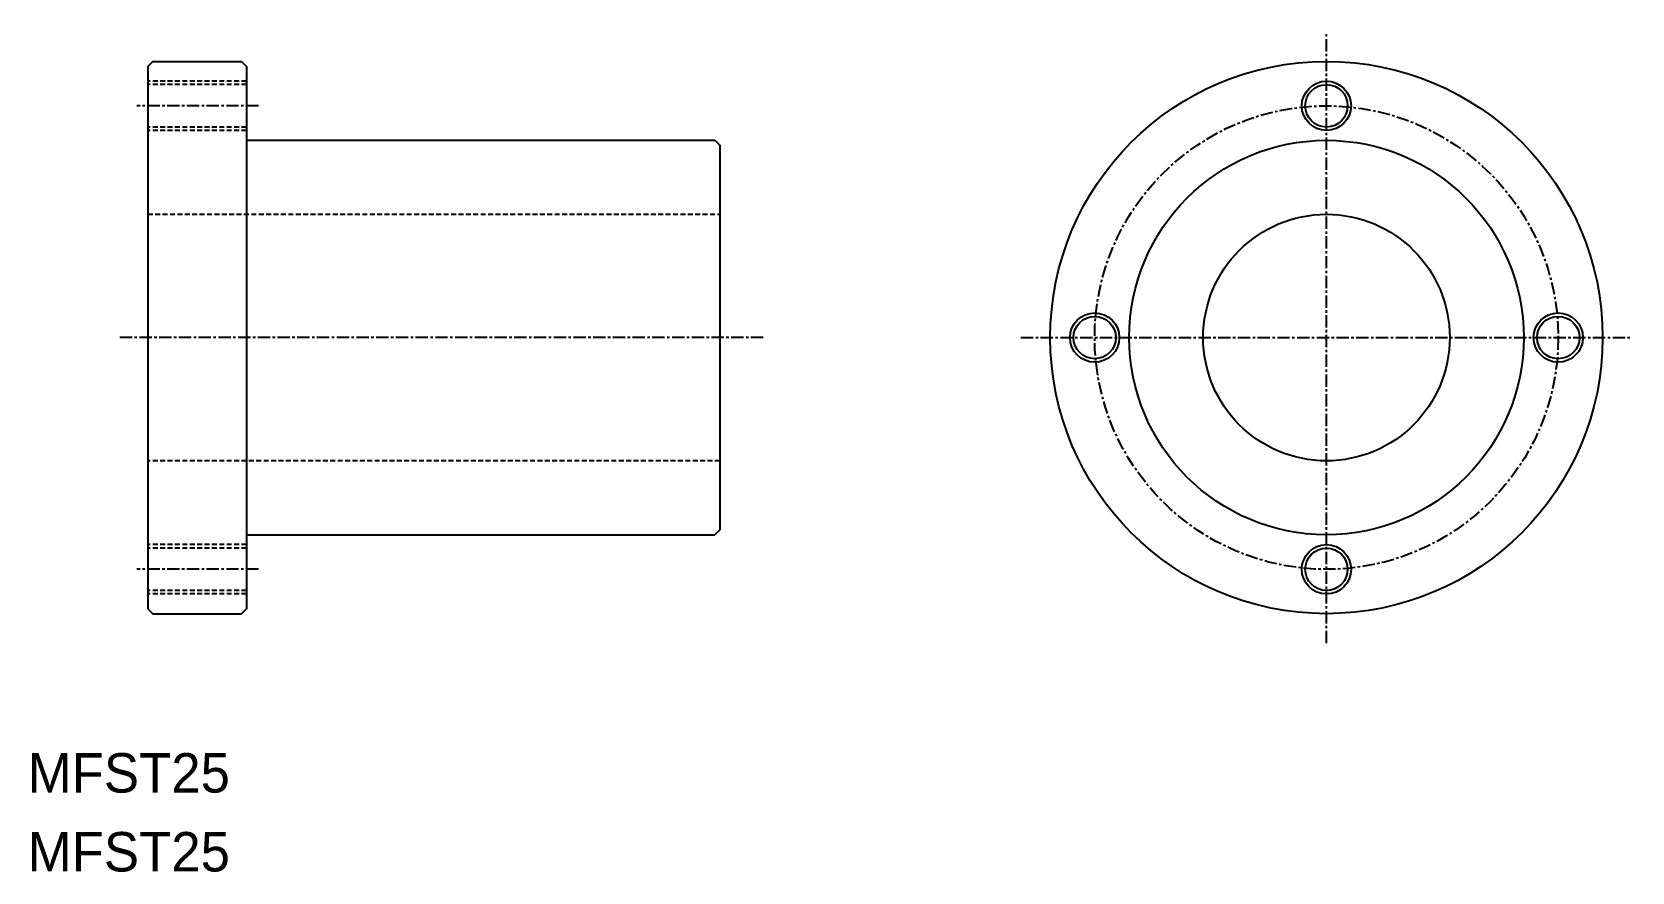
# Model space of a CAD drawing. Extents: x 86 to 248, y 15 to 100.
import ezdxf

# ---------------------------------------------------------------- set-up
doc = ezdxf.new("R2010")
doc.units = 0
doc.linetypes.add('CENTER', pattern=[2, 1.25, -0.25, 0.25, -0.25])
doc.linetypes.add('DASHED', pattern=[0.75, 0.5, -0.25])
doc.layers.get('0').update_dxf_attribs({"linetype": 'CONTINUOUS'})
doc.layers.add('CENTER', color=1, linetype='CENTER')

msp = doc.modelspace()

# ---------------------------------------------------------------- linework, layer by layer
at = {"color": 7, "linetype": 'CONTINUOUS'}
for p, q in [((98.4, 97.42), (97.9, 96.92)), ((98.4, 97.42), (107.4, 97.42)), ((107.4, 97.42), (107.9, 96.92)), ((97.9, 96.92), (97.9, 41.92)), ((107.9, 96.92), (107.9, 41.92)), ((107.9, 89.42), (155.4, 89.42)), ((155.4, 89.42), (155.9, 88.92)), ((155.9, 88.92), (155.9, 49.92)), ((107.9, 49.42), (155.4, 49.42)), ((155.9, 49.92), (155.4, 49.42)), ((97.9, 41.92), (98.4, 41.42)), ((98.4, 41.42), (107.4, 41.42)), ((107.9, 41.92), (107.4, 41.42))]:
    msp.add_line(p, q, dxfattribs=at)
at = {"color": 3, "linetype": 'DASHED'}
for p, q in [((107.9, 95.42), (97.9, 95.42)), ((107.9, 95.07), (97.9, 95.07)), ((107.9, 90.77), (97.9, 90.77)), ((107.9, 90.42), (97.9, 90.42)), ((97.9, 81.92), (155.9, 81.92)), ((155.9, 56.92), (97.9, 56.92)), ((107.9, 48.42), (97.9, 48.42)), ((107.9, 48.07), (97.9, 48.07)), ((107.9, 43.77), (97.9, 43.77)), ((107.9, 43.42), (97.9, 43.42))]:
    msp.add_line(p, q, dxfattribs=at)
at = {"color": 7, "linetype": 'CONTINUOUS'}
for centre, radius in [((217.4, 69.42), 28), ((217.4, 92.92), 2.15), ((217.4, 69.42), 20), ((217.4, 69.42), 12.5), ((193.9, 69.42), 2.15), ((240.9, 69.42), 2.15), ((217.4, 45.92), 2.15)]:
    msp.add_circle(centre, radius, dxfattribs=at)
at = {"color": 3, "linetype": 'CONTINUOUS'}
for centre in [(217.4, 92.92), (193.9, 69.42), (240.9, 69.42), (217.4, 45.92)]:
    msp.add_circle(centre, 2.5, dxfattribs=at)
at = {"layer": 'CENTER', "color": 1, "linetype": 'CENTER'}
for p, q in [((217.4, 38.44), (217.4, 100.4)), ((109.11, 92.92), (96.78, 92.92)), ((160.3, 69.42), (94.82, 69.42)), ((186.42, 69.42), (248.38, 69.42)), ((109.11, 45.92), (96.78, 45.92))]:
    msp.add_line(p, q, dxfattribs=at)
msp.add_circle((217.4, 69.42), 23.5, dxfattribs=at)

# ---------------------------------------------------------------- texts
at = {"color": 7, "linetype": 'CONTINUOUS'}
for p in [(85.72, 23.28), (85.72, 15.28)]:
    msp.add_text('MFST25', height=4, dxfattribs=at).set_placement(p)

doc.saveas('drawing.dxf')
